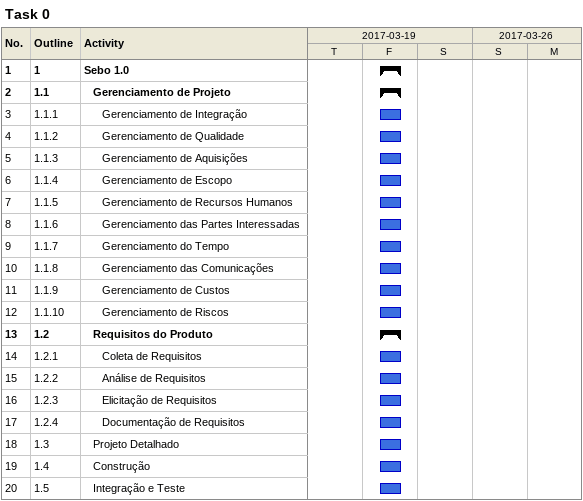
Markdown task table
Task 0

| ID | WBS | Task | Start | Finish |
|---|---|---|---|---|
| 1 | 1 | **Sebo 1.0** | 2017-03-24 | 2017-03-24 |
| 2 | 1.1 | **Gerenciamento de Projeto** | 2017-03-24 | 2017-03-24 |
| 3 | 1.1.1 | Gerenciamento de Integração | 2017-03-24 | 2017-03-24 |
| 4 | 1.1.2 | Gerenciamento de Qualidade | 2017-03-24 | 2017-03-24 |
| 5 | 1.1.3 | Gerenciamento de Aquisições | 2017-03-24 | 2017-03-24 |
| 6 | 1.1.4 | Gerenciamento de Escopo | 2017-03-24 | 2017-03-24 |
| 7 | 1.1.5 | Gerenciamento de Recursos Humanos | 2017-03-24 | 2017-03-24 |
| 8 | 1.1.6 | Gerenciamento das Partes Interessadas | 2017-03-24 | 2017-03-24 |
| 9 | 1.1.7 | Gerenciamento do Tempo | 2017-03-24 | 2017-03-24 |
| 10 | 1.1.8 | Gerenciamento das Comunicações | 2017-03-24 | 2017-03-24 |
| 11 | 1.1.9 | Gerenciamento de Custos | 2017-03-24 | 2017-03-24 |
| 12 | 1.1.10 | Gerenciamento de Riscos | 2017-03-24 | 2017-03-24 |
| 13 | 1.2 | **Requisitos do Produto** | 2017-03-24 | 2017-03-24 |
| 14 | 1.2.1 | Coleta de Requisitos | 2017-03-24 | 2017-03-24 |
| 15 | 1.2.2 | Análise de Requisitos | 2017-03-24 | 2017-03-24 |
| 16 | 1.2.3 | Elicitação de Requisitos | 2017-03-24 | 2017-03-24 |
| 17 | 1.2.4 | Documentação de Requisitos | 2017-03-24 | 2017-03-24 |
| 18 | 1.3 | Projeto Detalhado | 2017-03-24 | 2017-03-24 |
| 19 | 1.4 | Construção | 2017-03-24 | 2017-03-24 |
| 20 | 1.5 | Integração e Teste | 2017-03-24 | 2017-03-24 |
